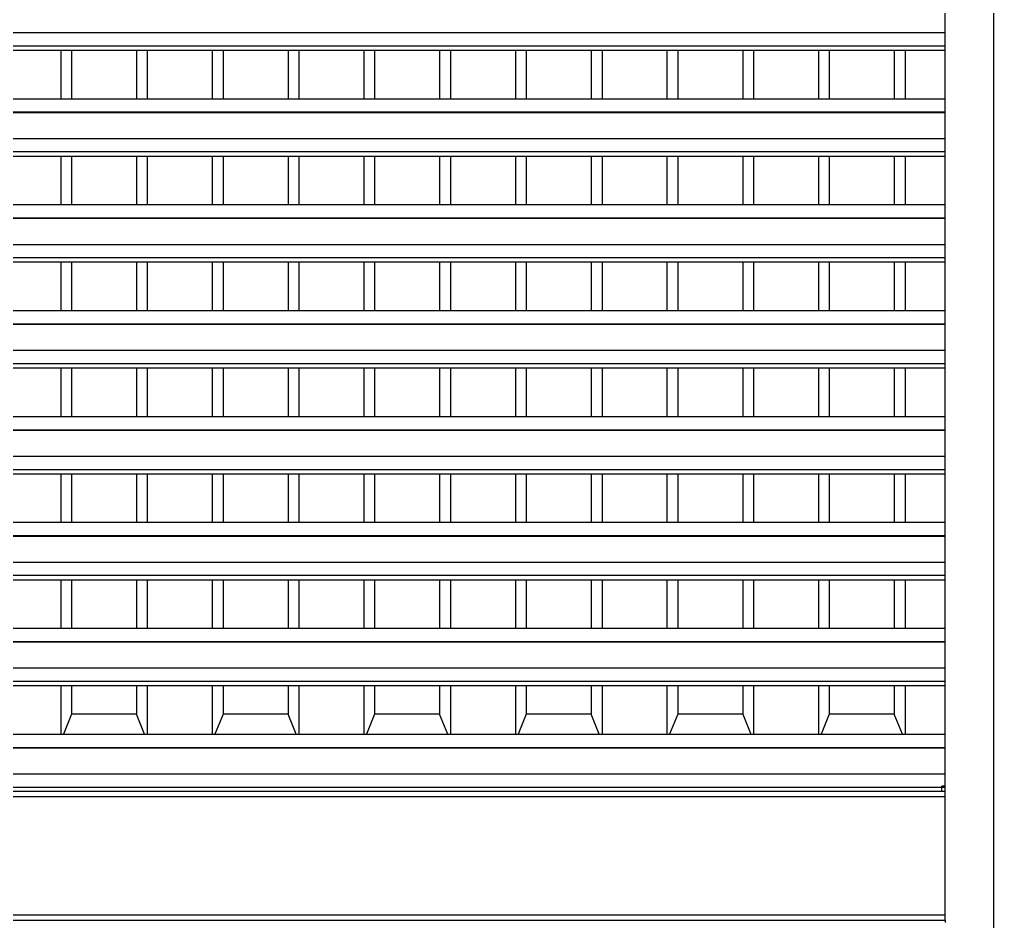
# Model space of a CAD drawing. Extents: x -101 to 101, y -14 to 18.
# Drawn here: x 21.719 to 23.534, y 14.693 to 16.374 of the extents above; entities that cross this region are included whole.
import ezdxf

# ---------------------------------------------------------------- set-up
doc = ezdxf.new("R2010")
doc.units = 0
doc.layers.get('0').update_dxf_attribs({"linetype": 'CONTINUOUS'})

msp = doc.modelspace()

# ---------------------------------------------------------------- linework, layer by layer
for p, q in [((23.5337, 17.2598), (23.5337, 11.3212)), ((23.4437, 16.3493), (23.4437, 16.3978)), ((19.9037, 16.3493), (23.4437, 16.3493)), ((23.4437, 16.3246), (23.4437, 16.3493)), ((19.9037, 16.3246), (23.4437, 16.3246)), ((23.4437, 16.3164), (23.4437, 16.3246)), ((21.6745, 16.3164), (21.7955, 16.3164)), ((21.7955, 16.3164), (21.7955, 16.226)), ((21.7955, 16.3164), (21.8157, 16.3164)), ((21.8157, 16.3164), (21.8157, 16.226)), ((21.8157, 16.3164), (21.9367, 16.3164)), ((21.9367, 16.3164), (21.9367, 16.226)), ((21.9367, 16.3164), (21.9569, 16.3164)), ((21.9569, 16.3164), (21.9569, 16.226)), ((21.9569, 16.3164), (22.0779, 16.3164)), ((22.0779, 16.3164), (22.0779, 16.226)), ((22.0779, 16.3164), (22.0981, 16.3164)), ((22.0981, 16.3164), (22.0981, 16.226)), ((22.0981, 16.3164), (22.2192, 16.3164)), ((22.2192, 16.3164), (22.2192, 16.226)), ((22.2192, 16.3164), (22.2393, 16.3164)), ((22.2393, 16.3164), (22.2393, 16.226)), ((22.2393, 16.3164), (22.3604, 16.3164)), ((22.3604, 16.3164), (22.3604, 16.226)), ((22.3604, 16.3164), (22.3805, 16.3164)), ((22.3805, 16.3164), (22.3805, 16.226)), ((22.3805, 16.3164), (22.5016, 16.3164)), ((22.5016, 16.3164), (22.5016, 16.226)), ((22.5016, 16.3164), (22.5217, 16.3164)), ((22.5217, 16.3164), (22.5217, 16.226)), ((22.5217, 16.3164), (22.6428, 16.3164)), ((22.6428, 16.3164), (22.6428, 16.226)), ((22.6428, 16.3164), (22.6629, 16.3164)), ((22.6629, 16.3164), (22.6629, 16.226)), ((22.6629, 16.3164), (22.784, 16.3164)), ((22.784, 16.3164), (22.784, 16.226)), ((22.784, 16.3164), (22.8042, 16.3164)), ((22.8042, 16.3164), (22.8042, 16.226)), ((22.8042, 16.3164), (22.9252, 16.3164)), ((22.9252, 16.3164), (22.9252, 16.226)), ((22.9252, 16.3164), (22.9454, 16.3164)), ((22.9454, 16.3164), (22.9454, 16.226)), ((22.9454, 16.3164), (23.0664, 16.3164)), ((23.0664, 16.3164), (23.0664, 16.226)), ((23.0664, 16.3164), (23.0866, 16.3164)), ((23.0866, 16.3164), (23.0866, 16.226)), ((23.0866, 16.3164), (23.2076, 16.3164)), ((23.2076, 16.3164), (23.2076, 16.226)), ((23.2076, 16.3164), (23.2278, 16.3164)), ((23.2278, 16.3164), (23.2278, 16.226)), ((23.2278, 16.3164), (23.3488, 16.3164)), ((23.3488, 16.3164), (23.3488, 16.226)), ((23.3488, 16.3164), (23.369, 16.3164)), ((23.369, 16.3164), (23.369, 16.226)), ((23.369, 16.3164), (23.4437, 16.3164)), ((23.4437, 16.226), (23.4437, 16.3164)), ((21.6745, 16.226), (21.7955, 16.226)), ((21.7955, 16.226), (21.8157, 16.226)), ((21.8157, 16.226), (21.9367, 16.226)), ((21.9367, 16.226), (21.9569, 16.226)), ((21.9569, 16.226), (22.0779, 16.226)), ((22.0779, 16.226), (22.0981, 16.226)), ((22.0981, 16.226), (22.2192, 16.226)), ((22.2192, 16.226), (22.2393, 16.226)), ((22.2393, 16.226), (22.3604, 16.226)), ((22.3604, 16.226), (22.3805, 16.226)), ((22.3805, 16.226), (22.5016, 16.226)), ((22.5016, 16.226), (22.5217, 16.226)), ((22.5217, 16.226), (22.6428, 16.226)), ((22.6428, 16.226), (22.6629, 16.226)), ((22.6629, 16.226), (22.784, 16.226)), ((22.784, 16.226), (22.8042, 16.226)), ((22.8042, 16.226), (22.9252, 16.226)), ((22.9252, 16.226), (22.9454, 16.226)), ((22.9454, 16.226), (23.0664, 16.226)), ((23.0664, 16.226), (23.0866, 16.226)), ((23.0866, 16.226), (23.2076, 16.226)), ((23.2076, 16.226), (23.2278, 16.226)), ((23.2278, 16.226), (23.3488, 16.226)), ((23.3488, 16.226), (23.369, 16.226)), ((23.369, 16.226), (23.4437, 16.226)), ((23.4437, 16.2013), (23.4437, 16.226)), ((19.9037, 16.2013), (23.4437, 16.2013)), ((19.9037, 16.2005), (23.4437, 16.2005)), ((23.4437, 16.2005), (23.4437, 16.2013)), ((23.4437, 16.152), (23.4437, 16.2005)), ((19.9037, 16.152), (23.4437, 16.152)), ((23.4437, 16.1274), (23.4437, 16.152)), ((19.9037, 16.1274), (23.4437, 16.1274)), ((21.6745, 16.1191), (21.7955, 16.1191)), ((21.7955, 16.1191), (21.7955, 16.0287)), ((21.7955, 16.1191), (21.8157, 16.1191)), ((21.8157, 16.1191), (21.8157, 16.0287)), ((21.8157, 16.1191), (21.9367, 16.1191)), ((21.9367, 16.1191), (21.9367, 16.0287)), ((21.9367, 16.1191), (21.9569, 16.1191)), ((21.9569, 16.1191), (21.9569, 16.0287)), ((21.9569, 16.1191), (22.0779, 16.1191)), ((22.0779, 16.1191), (22.0779, 16.0287)), ((22.0779, 16.1191), (22.0981, 16.1191)), ((22.0981, 16.1191), (22.0981, 16.0287)), ((22.0981, 16.1191), (22.2192, 16.1191)), ((22.2192, 16.1191), (22.2192, 16.0287)), ((22.2192, 16.1191), (22.2393, 16.1191)), ((22.2393, 16.1191), (22.2393, 16.0287)), ((22.2393, 16.1191), (22.3604, 16.1191)), ((22.3604, 16.1191), (22.3604, 16.0287)), ((22.3604, 16.1191), (22.3805, 16.1191)), ((22.3805, 16.1191), (22.3805, 16.0287)), ((22.3805, 16.1191), (22.5016, 16.1191)), ((22.5016, 16.1191), (22.5016, 16.0287)), ((22.5016, 16.1191), (22.5217, 16.1191)), ((22.5217, 16.1191), (22.5217, 16.0287)), ((22.5217, 16.1191), (22.6428, 16.1191)), ((22.6428, 16.1191), (22.6428, 16.0287)), ((22.6428, 16.1191), (22.6629, 16.1191)), ((22.6629, 16.1191), (22.6629, 16.0287)), ((22.6629, 16.1191), (22.784, 16.1191)), ((22.784, 16.1191), (22.784, 16.0287)), ((22.784, 16.1191), (22.8042, 16.1191)), ((22.8042, 16.1191), (22.8042, 16.0287)), ((22.8042, 16.1191), (22.9252, 16.1191)), ((22.9252, 16.1191), (22.9252, 16.0287)), ((22.9252, 16.1191), (22.9454, 16.1191)), ((22.9454, 16.1191), (22.9454, 16.0287)), ((22.9454, 16.1191), (23.0664, 16.1191)), ((23.0664, 16.1191), (23.0664, 16.0287)), ((23.0664, 16.1191), (23.0866, 16.1191)), ((23.0866, 16.1191), (23.0866, 16.0287)), ((23.0866, 16.1191), (23.2076, 16.1191)), ((23.2076, 16.1191), (23.2076, 16.0287)), ((23.2076, 16.1191), (23.2278, 16.1191)), ((23.2278, 16.1191), (23.2278, 16.0287)), ((23.2278, 16.1191), (23.3488, 16.1191)), ((23.3488, 16.1191), (23.3488, 16.0287)), ((23.3488, 16.1191), (23.369, 16.1191)), ((23.369, 16.1191), (23.369, 16.0287)), ((23.369, 16.1191), (23.4437, 16.1191)), ((23.4437, 16.1191), (23.4437, 16.1274)), ((23.4437, 16.0287), (23.4437, 16.1191)), ((21.6745, 16.0287), (21.7955, 16.0287)), ((21.7955, 16.0287), (21.8157, 16.0287)), ((21.8157, 16.0287), (21.9367, 16.0287)), ((21.9367, 16.0287), (21.9569, 16.0287)), ((21.9569, 16.0287), (22.0779, 16.0287)), ((22.0779, 16.0287), (22.0981, 16.0287)), ((22.0981, 16.0287), (22.2192, 16.0287)), ((22.2192, 16.0287), (22.2393, 16.0287)), ((22.2393, 16.0287), (22.3604, 16.0287)), ((22.3604, 16.0287), (22.3805, 16.0287)), ((22.3805, 16.0287), (22.5016, 16.0287)), ((22.5016, 16.0287), (22.5217, 16.0287)), ((22.5217, 16.0287), (22.6428, 16.0287)), ((22.6428, 16.0287), (22.6629, 16.0287)), ((22.6629, 16.0287), (22.784, 16.0287)), ((22.784, 16.0287), (22.8042, 16.0287)), ((22.8042, 16.0287), (22.9252, 16.0287)), ((22.9252, 16.0287), (22.9454, 16.0287)), ((22.9454, 16.0287), (23.0664, 16.0287)), ((23.0664, 16.0287), (23.0866, 16.0287)), ((23.0866, 16.0287), (23.2076, 16.0287)), ((23.2076, 16.0287), (23.2278, 16.0287)), ((23.2278, 16.0287), (23.3488, 16.0287)), ((23.3488, 16.0287), (23.369, 16.0287)), ((23.369, 16.0287), (23.4437, 16.0287)), ((23.4437, 16.0041), (23.4437, 16.0287)), ((19.9037, 16.0041), (23.4437, 16.0041)), ((19.9037, 16.0032), (23.4437, 16.0032)), ((23.4437, 16.0032), (23.4437, 16.0041)), ((23.4437, 15.9547), (23.4437, 16.0032)), ((19.9037, 15.9547), (23.4437, 15.9547)), ((23.4437, 15.9301), (23.4437, 15.9547)), ((19.9037, 15.9301), (23.4437, 15.9301)), ((21.6745, 15.9219), (21.7955, 15.9219)), ((21.7955, 15.9219), (21.7955, 15.8314)), ((21.7955, 15.9219), (21.8157, 15.9219)), ((21.8157, 15.9219), (21.8157, 15.8314)), ((21.8157, 15.9219), (21.9367, 15.9219)), ((21.9367, 15.9219), (21.9367, 15.8314)), ((21.9367, 15.9219), (21.9569, 15.9219)), ((21.9569, 15.9219), (21.9569, 15.8314)), ((21.9569, 15.9219), (22.0779, 15.9219)), ((22.0779, 15.9219), (22.0779, 15.8314)), ((22.0779, 15.9219), (22.0981, 15.9219)), ((22.0981, 15.9219), (22.0981, 15.8314)), ((22.0981, 15.9219), (22.2192, 15.9219)), ((22.2192, 15.9219), (22.2192, 15.8314)), ((22.2192, 15.9219), (22.2393, 15.9219)), ((22.2393, 15.9219), (22.2393, 15.8314)), ((22.2393, 15.9219), (22.3604, 15.9219)), ((22.3604, 15.9219), (22.3604, 15.8314)), ((22.3604, 15.9219), (22.3805, 15.9219)), ((22.3805, 15.9219), (22.3805, 15.8314)), ((22.3805, 15.9219), (22.5016, 15.9219)), ((22.5016, 15.9219), (22.5016, 15.8314)), ((22.5016, 15.9219), (22.5217, 15.9219)), ((22.5217, 15.9219), (22.5217, 15.8314)), ((22.5217, 15.9219), (22.6428, 15.9219)), ((22.6428, 15.9219), (22.6428, 15.8314)), ((22.6428, 15.9219), (22.6629, 15.9219)), ((22.6629, 15.9219), (22.6629, 15.8314)), ((22.6629, 15.9219), (22.784, 15.9219)), ((22.784, 15.9219), (22.784, 15.8314)), ((22.784, 15.9219), (22.8042, 15.9219)), ((22.8042, 15.9219), (22.8042, 15.8314)), ((22.8042, 15.9219), (22.9252, 15.9219)), ((22.9252, 15.9219), (22.9252, 15.8314)), ((22.9252, 15.9219), (22.9454, 15.9219)), ((22.9454, 15.9219), (22.9454, 15.8314)), ((22.9454, 15.9219), (23.0664, 15.9219)), ((23.0664, 15.9219), (23.0664, 15.8314)), ((23.0664, 15.9219), (23.0866, 15.9219)), ((23.0866, 15.9219), (23.0866, 15.8314)), ((23.0866, 15.9219), (23.2076, 15.9219)), ((23.2076, 15.9219), (23.2076, 15.8314)), ((23.2076, 15.9219), (23.2278, 15.9219)), ((23.2278, 15.9219), (23.2278, 15.8314)), ((23.2278, 15.9219), (23.3488, 15.9219)), ((23.3488, 15.9219), (23.3488, 15.8314)), ((23.3488, 15.9219), (23.369, 15.9219)), ((23.369, 15.9219), (23.369, 15.8314)), ((23.369, 15.9219), (23.4437, 15.9219)), ((23.4437, 15.9219), (23.4437, 15.9301)), ((23.4437, 15.8314), (23.4437, 15.9219)), ((21.6745, 15.8314), (21.7955, 15.8314)), ((21.7955, 15.8314), (21.8157, 15.8314)), ((21.8157, 15.8314), (21.9367, 15.8314)), ((21.9367, 15.8314), (21.9569, 15.8314)), ((21.9569, 15.8314), (22.0779, 15.8314)), ((22.0779, 15.8314), (22.0981, 15.8314)), ((22.0981, 15.8314), (22.2192, 15.8314)), ((22.2192, 15.8314), (22.2393, 15.8314)), ((22.2393, 15.8314), (22.3604, 15.8314)), ((22.3604, 15.8314), (22.3805, 15.8314)), ((22.3805, 15.8314), (22.5016, 15.8314)), ((22.5016, 15.8314), (22.5217, 15.8314)), ((22.5217, 15.8314), (22.6428, 15.8314)), ((22.6428, 15.8314), (22.6629, 15.8314)), ((22.6629, 15.8314), (22.784, 15.8314)), ((22.784, 15.8314), (22.8042, 15.8314)), ((22.8042, 15.8314), (22.9252, 15.8314)), ((22.9252, 15.8314), (22.9454, 15.8314)), ((22.9454, 15.8314), (23.0664, 15.8314)), ((23.0664, 15.8314), (23.0866, 15.8314)), ((23.0866, 15.8314), (23.2076, 15.8314)), ((23.2076, 15.8314), (23.2278, 15.8314)), ((23.2278, 15.8314), (23.3488, 15.8314)), ((23.3488, 15.8314), (23.369, 15.8314)), ((23.369, 15.8314), (23.4437, 15.8314)), ((23.4437, 15.8068), (23.4437, 15.8314)), ((19.9037, 15.8068), (23.4437, 15.8068)), ((19.9037, 15.806), (23.4437, 15.806)), ((23.4437, 15.806), (23.4437, 15.8068)), ((23.4437, 15.7575), (23.4437, 15.806)), ((19.9037, 15.7575), (23.4437, 15.7575)), ((23.4437, 15.7328), (23.4437, 15.7575)), ((19.9037, 15.7328), (23.4437, 15.7328)), ((21.6745, 15.7246), (21.7955, 15.7246)), ((21.7955, 15.7246), (21.7955, 15.6342)), ((21.7955, 15.7246), (21.8157, 15.7246)), ((21.8157, 15.7246), (21.8157, 15.6342)), ((21.8157, 15.7246), (21.9367, 15.7246)), ((21.9367, 15.7246), (21.9367, 15.6342)), ((21.9367, 15.7246), (21.9569, 15.7246)), ((21.9569, 15.7246), (21.9569, 15.6342)), ((21.9569, 15.7246), (22.0779, 15.7246)), ((22.0779, 15.7246), (22.0779, 15.6342)), ((22.0779, 15.7246), (22.0981, 15.7246)), ((22.0981, 15.7246), (22.0981, 15.6342)), ((22.0981, 15.7246), (22.2192, 15.7246)), ((22.2192, 15.7246), (22.2192, 15.6342)), ((22.2192, 15.7246), (22.2393, 15.7246)), ((22.2393, 15.7246), (22.2393, 15.6342)), ((22.2393, 15.7246), (22.3604, 15.7246)), ((22.3604, 15.7246), (22.3604, 15.6342)), ((22.3604, 15.7246), (22.3805, 15.7246)), ((22.3805, 15.7246), (22.3805, 15.6342)), ((22.3805, 15.7246), (22.5016, 15.7246)), ((22.5016, 15.7246), (22.5016, 15.6342)), ((22.5016, 15.7246), (22.5217, 15.7246)), ((22.5217, 15.7246), (22.5217, 15.6342)), ((22.5217, 15.7246), (22.6428, 15.7246)), ((22.6428, 15.7246), (22.6428, 15.6342)), ((22.6428, 15.7246), (22.6629, 15.7246)), ((22.6629, 15.7246), (22.6629, 15.6342)), ((22.6629, 15.7246), (22.784, 15.7246)), ((22.784, 15.7246), (22.784, 15.6342)), ((22.784, 15.7246), (22.8042, 15.7246)), ((22.8042, 15.7246), (22.8042, 15.6342)), ((22.8042, 15.7246), (22.9252, 15.7246)), ((22.9252, 15.7246), (22.9252, 15.6342)), ((22.9252, 15.7246), (22.9454, 15.7246)), ((22.9454, 15.7246), (22.9454, 15.6342)), ((22.9454, 15.7246), (23.0664, 15.7246)), ((23.0664, 15.7246), (23.0664, 15.6342)), ((23.0664, 15.7246), (23.0866, 15.7246)), ((23.0866, 15.7246), (23.0866, 15.6342)), ((23.0866, 15.7246), (23.2076, 15.7246)), ((23.2076, 15.7246), (23.2076, 15.6342)), ((23.2076, 15.7246), (23.2278, 15.7246)), ((23.2278, 15.7246), (23.2278, 15.6342)), ((23.2278, 15.7246), (23.3488, 15.7246)), ((23.3488, 15.7246), (23.3488, 15.6342)), ((23.3488, 15.7246), (23.369, 15.7246)), ((23.369, 15.7246), (23.369, 15.6342)), ((23.369, 15.7246), (23.4437, 15.7246)), ((23.4437, 15.7246), (23.4437, 15.7328)), ((23.4437, 15.6342), (23.4437, 15.7246)), ((21.6745, 15.6342), (21.7955, 15.6342)), ((21.7955, 15.6342), (21.8157, 15.6342)), ((21.8157, 15.6342), (21.9367, 15.6342)), ((21.9367, 15.6342), (21.9569, 15.6342)), ((21.9569, 15.6342), (22.0779, 15.6342)), ((22.0779, 15.6342), (22.0981, 15.6342)), ((22.0981, 15.6342), (22.2192, 15.6342)), ((22.2192, 15.6342), (22.2393, 15.6342)), ((22.2393, 15.6342), (22.3604, 15.6342)), ((22.3604, 15.6342), (22.3805, 15.6342)), ((22.3805, 15.6342), (22.5016, 15.6342)), ((22.5016, 15.6342), (22.5217, 15.6342)), ((22.5217, 15.6342), (22.6428, 15.6342)), ((22.6428, 15.6342), (22.6629, 15.6342)), ((22.6629, 15.6342), (22.784, 15.6342)), ((22.784, 15.6342), (22.8042, 15.6342)), ((22.8042, 15.6342), (22.9252, 15.6342)), ((22.9252, 15.6342), (22.9454, 15.6342)), ((22.9454, 15.6342), (23.0664, 15.6342)), ((23.0664, 15.6342), (23.0866, 15.6342)), ((23.0866, 15.6342), (23.2076, 15.6342)), ((23.2076, 15.6342), (23.2278, 15.6342)), ((23.2278, 15.6342), (23.3488, 15.6342)), ((23.3488, 15.6342), (23.369, 15.6342)), ((23.369, 15.6342), (23.4437, 15.6342)), ((23.4437, 15.6095), (23.4437, 15.6342)), ((19.9037, 15.6095), (23.4437, 15.6095)), ((23.4437, 15.6087), (23.4437, 15.6095)), ((19.9037, 15.6087), (23.4437, 15.6087)), ((23.4437, 15.5602), (23.4437, 15.6087)), ((19.9037, 15.5602), (23.4437, 15.5602)), ((23.4437, 15.5355), (23.4437, 15.5602)), ((19.9037, 15.5355), (23.4437, 15.5355)), ((21.6745, 15.5273), (21.7955, 15.5273)), ((21.7955, 15.5273), (21.7955, 15.4369)), ((21.7955, 15.5273), (21.8157, 15.5273)), ((21.8157, 15.5273), (21.8157, 15.4369)), ((21.8157, 15.5273), (21.9367, 15.5273)), ((21.9367, 15.5273), (21.9367, 15.4369)), ((21.9367, 15.5273), (21.9569, 15.5273)), ((21.9569, 15.5273), (21.9569, 15.4369)), ((21.9569, 15.5273), (22.0779, 15.5273)), ((22.0779, 15.5273), (22.0779, 15.4369)), ((22.0779, 15.5273), (22.0981, 15.5273)), ((22.0981, 15.5273), (22.0981, 15.4369)), ((22.0981, 15.5273), (22.2192, 15.5273)), ((22.2192, 15.5273), (22.2192, 15.4369)), ((22.2192, 15.5273), (22.2393, 15.5273)), ((22.2393, 15.5273), (22.2393, 15.4369)), ((22.2393, 15.5273), (22.3604, 15.5273)), ((22.3604, 15.5273), (22.3604, 15.4369)), ((22.3604, 15.5273), (22.3805, 15.5273)), ((22.3805, 15.5273), (22.3805, 15.4369)), ((22.3805, 15.5273), (22.5016, 15.5273)), ((22.5016, 15.5273), (22.5016, 15.4369)), ((22.5016, 15.5273), (22.5217, 15.5273)), ((22.5217, 15.5273), (22.5217, 15.4369)), ((22.5217, 15.5273), (22.6428, 15.5273)), ((22.6428, 15.5273), (22.6428, 15.4369)), ((22.6428, 15.5273), (22.6629, 15.5273)), ((22.6629, 15.5273), (22.6629, 15.4369)), ((22.6629, 15.5273), (22.784, 15.5273)), ((22.784, 15.5273), (22.784, 15.4369)), ((22.784, 15.5273), (22.8042, 15.5273)), ((22.8042, 15.5273), (22.8042, 15.4369)), ((22.8042, 15.5273), (22.9252, 15.5273)), ((22.9252, 15.5273), (22.9252, 15.4369)), ((22.9252, 15.5273), (22.9454, 15.5273)), ((22.9454, 15.5273), (22.9454, 15.4369)), ((22.9454, 15.5273), (23.0664, 15.5273)), ((23.0664, 15.5273), (23.0664, 15.4369)), ((23.0664, 15.5273), (23.0866, 15.5273)), ((23.0866, 15.5273), (23.0866, 15.4369)), ((23.0866, 15.5273), (23.2076, 15.5273)), ((23.2076, 15.5273), (23.2076, 15.4369)), ((23.2076, 15.5273), (23.2278, 15.5273)), ((23.2278, 15.5273), (23.2278, 15.4369)), ((23.2278, 15.5273), (23.3488, 15.5273)), ((23.3488, 15.5273), (23.3488, 15.4369)), ((23.3488, 15.5273), (23.369, 15.5273)), ((23.369, 15.5273), (23.369, 15.4369)), ((23.369, 15.5273), (23.4437, 15.5273)), ((23.4437, 15.5273), (23.4437, 15.5355)), ((23.4437, 15.4369), (23.4437, 15.5273)), ((21.6745, 15.4369), (21.7955, 15.4369)), ((21.7955, 15.4369), (21.8157, 15.4369)), ((21.8157, 15.4369), (21.9367, 15.4369)), ((21.9367, 15.4369), (21.9569, 15.4369)), ((21.9569, 15.4369), (22.0779, 15.4369)), ((22.0779, 15.4369), (22.0981, 15.4369)), ((22.0981, 15.4369), (22.2192, 15.4369)), ((22.2192, 15.4369), (22.2393, 15.4369)), ((22.2393, 15.4369), (22.3604, 15.4369)), ((22.3604, 15.4369), (22.3805, 15.4369)), ((22.3805, 15.4369), (22.5016, 15.4369)), ((22.5016, 15.4369), (22.5217, 15.4369)), ((22.5217, 15.4369), (22.6428, 15.4369)), ((22.6428, 15.4369), (22.6629, 15.4369)), ((22.6629, 15.4369), (22.784, 15.4369)), ((22.784, 15.4369), (22.8042, 15.4369)), ((22.8042, 15.4369), (22.9252, 15.4369)), ((22.9252, 15.4369), (22.9454, 15.4369)), ((22.9454, 15.4369), (23.0664, 15.4369)), ((23.0664, 15.4369), (23.0866, 15.4369)), ((23.0866, 15.4369), (23.2076, 15.4369)), ((23.2076, 15.4369), (23.2278, 15.4369)), ((23.2278, 15.4369), (23.3488, 15.4369)), ((23.3488, 15.4369), (23.369, 15.4369)), ((23.369, 15.4369), (23.4437, 15.4369)), ((23.4437, 15.4122), (23.4437, 15.4369)), ((19.9037, 15.4122), (23.4437, 15.4122)), ((19.9037, 15.4114), (23.4437, 15.4114)), ((23.4437, 15.4114), (23.4437, 15.4122)), ((23.4437, 15.3629), (23.4437, 15.4114)), ((19.9037, 15.3629), (23.4437, 15.3629)), ((23.4437, 15.3383), (23.4437, 15.3629)), ((19.9037, 15.3383), (23.4437, 15.3383)), ((23.4437, 15.33), (23.4437, 15.3383)), ((21.6745, 15.33), (21.7955, 15.33)), ((21.7955, 15.33), (21.7955, 15.2396)), ((21.7955, 15.33), (21.8157, 15.33)), ((21.8157, 15.33), (21.8157, 15.2396)), ((21.8157, 15.33), (21.9367, 15.33)), ((21.9367, 15.33), (21.9367, 15.2396)), ((21.9367, 15.33), (21.9569, 15.33)), ((21.9569, 15.33), (21.9569, 15.2396)), ((21.9569, 15.33), (22.0779, 15.33)), ((22.0779, 15.33), (22.0779, 15.2396)), ((22.0779, 15.33), (22.0981, 15.33)), ((22.0981, 15.33), (22.0981, 15.2396)), ((22.0981, 15.33), (22.2192, 15.33)), ((22.2192, 15.33), (22.2192, 15.2396)), ((22.2192, 15.33), (22.2393, 15.33)), ((22.2393, 15.33), (22.2393, 15.2396)), ((22.2393, 15.33), (22.3604, 15.33)), ((22.3604, 15.33), (22.3604, 15.2396)), ((22.3604, 15.33), (22.3805, 15.33)), ((22.3805, 15.33), (22.3805, 15.2396)), ((22.3805, 15.33), (22.5016, 15.33)), ((22.5016, 15.33), (22.5016, 15.2396)), ((22.5016, 15.33), (22.5217, 15.33)), ((22.5217, 15.33), (22.5217, 15.2396)), ((22.5217, 15.33), (22.6428, 15.33)), ((22.6428, 15.33), (22.6428, 15.2396)), ((22.6428, 15.33), (22.6629, 15.33)), ((22.6629, 15.33), (22.6629, 15.2396)), ((22.6629, 15.33), (22.784, 15.33)), ((22.784, 15.33), (22.784, 15.2396)), ((22.784, 15.33), (22.8042, 15.33)), ((22.8042, 15.33), (22.8042, 15.2396)), ((22.8042, 15.33), (22.9252, 15.33)), ((22.9252, 15.33), (22.9252, 15.2396)), ((22.9252, 15.33), (22.9454, 15.33)), ((22.9454, 15.33), (22.9454, 15.2396)), ((22.9454, 15.33), (23.0664, 15.33)), ((23.0664, 15.33), (23.0664, 15.2396)), ((23.0664, 15.33), (23.0866, 15.33)), ((23.0866, 15.33), (23.0866, 15.2396)), ((23.0866, 15.33), (23.2076, 15.33)), ((23.2076, 15.33), (23.2076, 15.2396)), ((23.2076, 15.33), (23.2278, 15.33)), ((23.2278, 15.33), (23.2278, 15.2396)), ((23.2278, 15.33), (23.3488, 15.33)), ((23.3488, 15.33), (23.3488, 15.2396)), ((23.3488, 15.33), (23.369, 15.33)), ((23.369, 15.33), (23.369, 15.2396)), ((23.369, 15.33), (23.4437, 15.33)), ((23.4437, 15.2396), (23.4437, 15.33)), ((21.6745, 15.2396), (21.7955, 15.2396)), ((21.7955, 15.2396), (21.8157, 15.2396)), ((21.8157, 15.2396), (21.9367, 15.2396)), ((21.9367, 15.2396), (21.9569, 15.2396)), ((21.9569, 15.2396), (22.0779, 15.2396)), ((22.0779, 15.2396), (22.0981, 15.2396)), ((22.0981, 15.2396), (22.2192, 15.2396)), ((22.2192, 15.2396), (22.2393, 15.2396)), ((22.2393, 15.2396), (22.3604, 15.2396)), ((22.3604, 15.2396), (22.3805, 15.2396)), ((22.3805, 15.2396), (22.5016, 15.2396)), ((22.5016, 15.2396), (22.5217, 15.2396)), ((22.5217, 15.2396), (22.6428, 15.2396)), ((22.6428, 15.2396), (22.6629, 15.2396)), ((22.6629, 15.2396), (22.784, 15.2396)), ((22.784, 15.2396), (22.8042, 15.2396)), ((22.8042, 15.2396), (22.9252, 15.2396)), ((22.9252, 15.2396), (22.9454, 15.2396)), ((22.9454, 15.2396), (23.0664, 15.2396)), ((23.0664, 15.2396), (23.0866, 15.2396)), ((23.0866, 15.2396), (23.2076, 15.2396)), ((23.2076, 15.2396), (23.2278, 15.2396)), ((23.2278, 15.2396), (23.3488, 15.2396)), ((23.3488, 15.2396), (23.369, 15.2396)), ((23.369, 15.2396), (23.4437, 15.2396)), ((23.4437, 15.215), (23.4437, 15.2396)), ((19.9037, 15.215), (23.4437, 15.215)), ((19.9037, 15.2141), (23.4437, 15.2141)), ((23.4437, 15.2141), (23.4437, 15.215)), ((23.4437, 15.1656), (23.4437, 15.2141)), ((19.9037, 15.1656), (23.4437, 15.1656)), ((23.4437, 15.141), (23.4437, 15.1656)), ((19.9037, 15.141), (23.4437, 15.141)), ((23.4437, 15.1328), (23.4437, 15.141)), ((21.6745, 15.1328), (21.7955, 15.1328)), ((21.7955, 15.1328), (21.7955, 15.0423)), ((21.7955, 15.1328), (21.8157, 15.1328)), ((21.8157, 15.1328), (21.8157, 15.0796)), ((21.8157, 15.1328), (21.9367, 15.1328)), ((21.9367, 15.1328), (21.9367, 15.0796)), ((21.9367, 15.1328), (21.9569, 15.1328)), ((21.9569, 15.1328), (21.9569, 15.0423)), ((21.9569, 15.1328), (22.0779, 15.1328)), ((22.0779, 15.1328), (22.0779, 15.0423)), ((22.0779, 15.1328), (22.0981, 15.1328)), ((22.0981, 15.1328), (22.0981, 15.0796)), ((22.0981, 15.1328), (22.2192, 15.1328)), ((22.2192, 15.1328), (22.2192, 15.0796)), ((22.2192, 15.1328), (22.2393, 15.1328)), ((22.2393, 15.1328), (22.2393, 15.0423)), ((22.2393, 15.1328), (22.3604, 15.1328)), ((22.3604, 15.1328), (22.3604, 15.0423)), ((22.3604, 15.1328), (22.3805, 15.1328)), ((22.3805, 15.1328), (22.3805, 15.0796)), ((22.3805, 15.1328), (22.5016, 15.1328)), ((22.5016, 15.1328), (22.5016, 15.0796)), ((22.5016, 15.1328), (22.5217, 15.1328)), ((22.5217, 15.1328), (22.5217, 15.0423)), ((22.5217, 15.1328), (22.6428, 15.1328)), ((22.6428, 15.1328), (22.6428, 15.0423)), ((22.6428, 15.1328), (22.6629, 15.1328)), ((22.6629, 15.1328), (22.6629, 15.0796)), ((22.6629, 15.1328), (22.784, 15.1328)), ((22.784, 15.1328), (22.784, 15.0796)), ((22.784, 15.1328), (22.8042, 15.1328)), ((22.8042, 15.1328), (22.8042, 15.0423)), ((22.8042, 15.1328), (22.9252, 15.1328)), ((22.9252, 15.1328), (22.9252, 15.0423)), ((22.9252, 15.1328), (22.9454, 15.1328)), ((22.9454, 15.1328), (22.9454, 15.0796)), ((22.9454, 15.1328), (23.0664, 15.1328)), ((23.0664, 15.1328), (23.0664, 15.0796)), ((23.0664, 15.1328), (23.0866, 15.1328)), ((23.0866, 15.1328), (23.0866, 15.0423)), ((23.0866, 15.1328), (23.2076, 15.1328)), ((23.2076, 15.1328), (23.2076, 15.0423)), ((23.2076, 15.1328), (23.2278, 15.1328)), ((23.2278, 15.1328), (23.2278, 15.0796)), ((23.2278, 15.1328), (23.3488, 15.1328)), ((23.3488, 15.1328), (23.3488, 15.0796)), ((23.3488, 15.1328), (23.369, 15.1328)), ((23.369, 15.1328), (23.369, 15.0423)), ((23.369, 15.1328), (23.4437, 15.1328)), ((23.4437, 15.0423), (23.4437, 15.1328)), ((21.8157, 15.0796), (21.8005, 15.0423)), ((21.9367, 15.0796), (21.8157, 15.0796)), ((21.952, 15.0423), (21.9367, 15.0796)), ((22.0981, 15.0796), (22.0829, 15.0423)), ((22.2192, 15.0796), (22.0981, 15.0796)), ((22.2344, 15.0423), (22.2192, 15.0796)), ((22.3805, 15.0796), (22.3653, 15.0423)), ((22.5016, 15.0796), (22.3805, 15.0796)), ((22.5168, 15.0423), (22.5016, 15.0796)), ((22.6629, 15.0796), (22.6477, 15.0423)), ((22.784, 15.0796), (22.6629, 15.0796)), ((22.7992, 15.0423), (22.784, 15.0796)), ((22.9454, 15.0796), (22.9301, 15.0423)), ((23.0664, 15.0796), (22.9454, 15.0796)), ((23.0664, 15.0796), (23.0816, 15.0423)), ((23.2278, 15.0796), (23.2125, 15.0423)), ((23.3488, 15.0796), (23.2278, 15.0796)), ((23.3641, 15.0423), (23.3488, 15.0796)), ((21.6745, 15.0423), (21.7955, 15.0423)), ((21.7955, 15.0423), (21.8005, 15.0423)), ((21.8005, 15.0423), (21.952, 15.0423)), ((21.952, 15.0423), (21.9569, 15.0423)), ((21.9569, 15.0423), (22.0779, 15.0423)), ((22.0779, 15.0423), (22.0829, 15.0423)), ((22.0829, 15.0423), (22.2344, 15.0423)), ((22.2344, 15.0423), (22.2393, 15.0423)), ((22.2393, 15.0423), (22.3604, 15.0423)), ((22.3604, 15.0423), (22.3653, 15.0423)), ((22.3653, 15.0423), (22.5168, 15.0423)), ((22.5168, 15.0423), (22.5217, 15.0423)), ((22.5217, 15.0423), (22.6428, 15.0423)), ((22.6428, 15.0423), (22.6477, 15.0423)), ((22.6477, 15.0423), (22.7992, 15.0423)), ((22.7992, 15.0423), (22.8042, 15.0423)), ((22.8042, 15.0423), (22.9252, 15.0423)), ((22.9252, 15.0423), (22.9301, 15.0423)), ((22.9301, 15.0423), (23.0816, 15.0423)), ((23.0816, 15.0423), (23.0866, 15.0423)), ((23.0866, 15.0423), (23.2076, 15.0423)), ((23.2076, 15.0423), (23.2125, 15.0423)), ((23.2125, 15.0423), (23.3641, 15.0423)), ((23.3641, 15.0423), (23.369, 15.0423)), ((23.369, 15.0423), (23.4437, 15.0423)), ((23.4437, 15.0177), (23.4437, 15.0423)), ((19.9037, 15.0177), (23.4437, 15.0177)), ((19.9037, 15.0169), (23.4437, 15.0169)), ((23.4437, 15.0169), (23.4437, 15.0177)), ((23.4437, 14.9684), (23.4437, 15.0169)), ((19.9037, 14.9684), (23.4437, 14.9684)), ((23.4437, 14.9455), (23.4437, 14.9684)), ((19.9037, 14.9437), (23.4377, 14.9437)), ((23.4437, 14.9455), (23.4377, 14.9455)), ((23.4377, 14.9437), (23.4377, 14.9455)), ((23.4377, 14.9355), (23.4377, 14.9437)), ((23.4377, 14.9437), (23.4437, 14.9437)), ((23.4437, 14.9437), (23.4437, 14.9455)), ((23.4437, 14.9355), (23.4437, 14.9437)), ((23.4377, 14.9355), (19.9037, 14.9355)), ((23.4437, 14.9257), (19.9037, 14.9257)), ((23.4437, 14.9355), (23.4377, 14.9355)), ((23.4437, 14.9257), (23.4437, 14.9355)), ((23.4437, 14.7053), (23.4437, 14.9257)), ((23.4437, 14.7053), (19.9037, 14.7053)), ((23.4437, 14.6955), (23.4437, 14.7053)), ((23.4437, 14.6955), (19.9037, 14.6955)), ((23.4437, 14.6955), (23.4437, 14.6912))]:
    msp.add_line(p, q)

doc.saveas('drawing.dxf')
